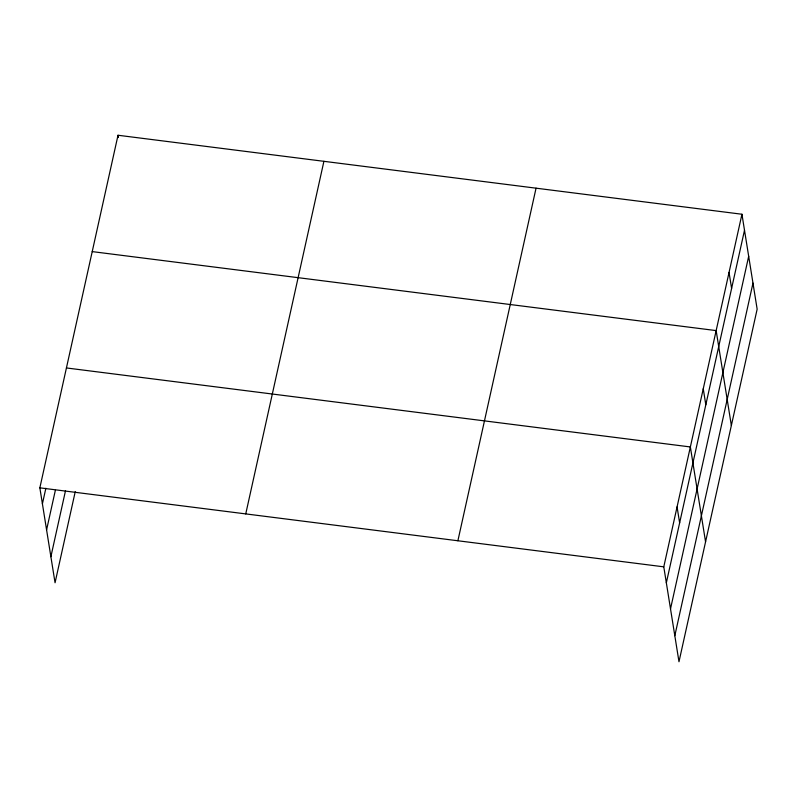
<?xml version="1.0" encoding="UTF-8"?>
<svg xmlns="http://www.w3.org/2000/svg" width="797" height="797" viewBox="0 0 797 797"><rect width="100%" height="100%" fill="white"/><g stroke="black" fill="none" stroke-linecap="round" stroke-linejoin="round"><path stroke-width="1.2" d="M75.247 491.649L55.053 582.756L39.85 487.834L118.016 135.251L741.947 214.244L757.15 309.166L678.984 661.749L663.781 566.836L741.947 214.244M42.41 503.834L45.867 488.242M46.585 529.875L55.352 490.314M50.878 556.714L65.493 490.773M245.745 513.906L323.911 161.313M457.886 540.764L536.052 188.172M666.342 582.826L744.508 230.233M670.516 608.868L748.682 256.285M674.82 635.707L752.976 283.114M92.223 251.603L716.154 330.596L731.357 425.518M66.43 367.955L690.361 446.948L705.564 541.87M39.85 487.834L663.781 566.836M729.046 272.425L731.606 288.414M703.253 388.777L705.813 404.766M677.071 506.892L679.632 522.882M118.016 135.251L118.374 137.532"/></g></svg>
